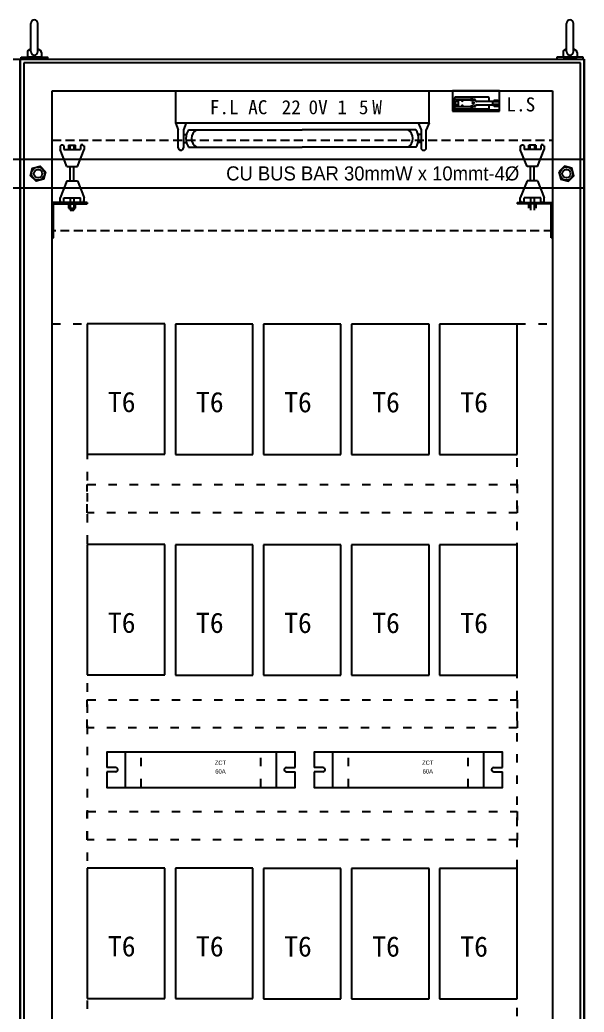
# Model space of a CAD drawing. Header units: millimetres. Extents: x 14879 to 38758, y -20740 to 1136.
# Drawn here: x 37316 to 38117, y -10063 to -8655 of the extents above; entities that cross this region are included whole.
import ezdxf
from ezdxf.enums import TextEntityAlignment as Align

# ---------------------------------------------------------------- set-up
doc = ezdxf.new("R2010")
doc.units = ezdxf.units.MM
doc.linetypes.add('ACAD_ISO03W100', pattern=[30, 12, -18])
doc.linetypes.add('DASHED', pattern=[19.05, 12.7, -6.35])
doc.layers.add('TEXT', color=3, linetype='Continuous')
doc.layers.add('图框文字', color=7, linetype='Continuous', lineweight=53)
doc.styles.get("Standard").update_dxf_attribs({"font": ''})
doc.styles.add('型式1', font='PMingLiU.ttf', dxfattribs={"width": 0.85, "height": 2})
doc.styles.add('汉字', font='')
doc.styles.get('Standard').set_extended_font_data('SimSun')
doc.styles.get('汉字').set_extended_font_data('SimSun')

msp = doc.modelspace()

# ---------------------------------------------------------------- linework, layer by layer
for p, q in [((37332.11, -8700.12), (37332.11, -8660.12)), ((37342.11, -8700.12), (37342.11, -8660.12)), ((38092.11, -8700.12), (38092.11, -8660.12)), ((38102.11, -8700.12), (38102.11, -8660.12)), ((37327.11, -8701.47), (37327.11, -8708.03)), ((37332.11, -8696.14), (37328.37, -8698.55)), ((37342.11, -8696.14), (37345.86, -8698.55)), ((37347.11, -8701.47), (37347.11, -8708.03)), ((38087.11, -8701.47), (38087.11, -8708.03)), ((38092.11, -8696.14), (38088.37, -8698.55)), ((38102.11, -8696.14), (38105.86, -8698.55)), ((38107.11, -8701.47), (38107.11, -8708.03)), ((36517.11, -8711.05), (37317.11, -8711.05)), ((36517.11, -8711.05), (37317.11, -8711.05)), ((37317.11, -8711.05), (37317.11, -10666.05)), ((37317.11, -10711.05), (37317.11, -8711.05)), ((37317.11, -8711.05), (37317.11, -10666.05)), ((37317.11, -8711.05), (38117.11, -8711.05)), ((37317.11, -10711.05), (37317.11, -8711.05)), ((37317.11, -8711.05), (38117.11, -8711.05)), ((37317.11, -8711.05), (37317.11, -10666.05)), ((38112.11, -8716.05), (37322.11, -8716.05)), ((37322.11, -8716.05), (37322.11, -10706.05)), ((37347.11, -8708.03), (37327.11, -8708.03)), ((37347.11, -8708.03), (37327.11, -8708.03)), ((37327.11, -8708.03), (37347.11, -8708.03)), ((37327.11, -8708.03), (37347.11, -8708.03)), ((38115.83, -8708.03), (38078.4, -8708.03)), ((38078.4, -8708.03), (38078.4, -8711.05)), ((38078.4, -8711.05), (38115.83, -8711.05)), ((38087.11, -8708.03), (38107.11, -8708.03)), ((38087.11, -8708.03), (38107.11, -8708.03)), ((38107.11, -8708.03), (38087.11, -8708.03)), ((38107.11, -8708.03), (38087.11, -8708.03)), ((38112.11, -10706.05), (38112.11, -8716.05)), ((38115.83, -8711.05), (38115.83, -8708.03)), ((38117.11, -8711.05), (38117.11, -10666.05)), ((38117.11, -10711.05), (38117.11, -8711.05)), ((38117.11, -8711.05), (38117.11, -10666.05)), ((37362.11, -8756.05), (38072.11, -8756.05)), ((37362.11, -10666.05), (37362.11, -8756.05)), ((37537.11, -8756.05), (37537.11, -8801.05)), ((37537.11, -8756.05), (37897.11, -8756.05)), ((37897.11, -8801.05), (37897.11, -8756.05)), ((37997.21, -8756.05), (37930.31, -8756.05)), ((37930.31, -8756.05), (37930.31, -8784.87)), ((37997.21, -8784.87), (37997.21, -8756.05)), ((38072.11, -8756.05), (38072.11, -10666.05)), ((37930.31, -8782.87), (37997.21, -8782.87)), ((37930.31, -8784.87), (37997.21, -8784.87)), ((37537.11, -8801.05), (37897.11, -8801.05)), ((37537.11, -8801.05), (37541.12, -8811.05)), ((37552.53, -8801.05), (37548.52, -8811.05)), ((37881.7, -8801.05), (37885.71, -8811.05)), ((37897.11, -8801.05), (37893.11, -8811.05)), ((37541.12, -8836.69), (37541.12, -8811.05)), ((37548.52, -8811.05), (37548.52, -8836.69)), ((37555.81, -8811.05), (37717.11, -8811.05)), ((37878.42, -8811.05), (37717.11, -8811.05)), ((37885.71, -8811.05), (37885.71, -8836.69)), ((37893.11, -8836.69), (37893.11, -8811.05)), ((37548.52, -8817.68), (37552.84, -8817.68)), ((37548.52, -8829.42), (37552.84, -8829.42)), ((37885.71, -8817.68), (37881.38, -8817.68)), ((37885.71, -8829.42), (37881.38, -8829.42)), ((37545.02, -8840.19), (37544.62, -8840.19)), ((37555.81, -8836.05), (37717.11, -8836.05)), ((37878.42, -8836.05), (37717.11, -8836.05)), ((37889.21, -8840.19), (37889.61, -8840.19)), ((37317.11, -8853.44), (36517.11, -8853.44)), ((37317.11, -8893.44), (37317.11, -8853.44)), ((37317.11, -8893.44), (37317.11, -8853.44)), ((38117.11, -8853.44), (37317.11, -8853.44)), ((37317.11, -8853.44), (37317.11, -8893.44)), ((38117.11, -8893.44), (38117.11, -8853.44)), ((36517.11, -8893.44), (37317.11, -8893.44)), ((37317.11, -8893.44), (38117.11, -8893.44)), ((37412.11, -9086.71), (37412.11, -9271.71)), ((37522.11, -9086.71), (37412.11, -9086.71)), ((37522.11, -9271.71), (37522.11, -9086.71)), ((37537.11, -9086.82), (37537.11, -9271.82)), ((37647.11, -9086.82), (37537.11, -9086.82)), ((37647.11, -9271.82), (37647.11, -9086.82)), ((37662.11, -9086.93), (37662.11, -9271.93)), ((37772.11, -9086.93), (37662.11, -9086.93)), ((37772.11, -9271.93), (37772.11, -9086.93)), ((37787.11, -9087.04), (37787.11, -9272.04)), ((37897.11, -9087.04), (37787.11, -9087.04)), ((37897.11, -9272.04), (37897.11, -9087.04)), ((37912.11, -9087.15), (37912.11, -9272.15)), ((38022.11, -9087.15), (37912.11, -9087.15)), ((38022.11, -9272.15), (38022.11, -9087.15)), ((37412.11, -9271.71), (37522.11, -9271.71)), ((37537.11, -9271.82), (37647.11, -9271.82)), ((37662.11, -9271.93), (37772.11, -9271.93)), ((37787.11, -9272.04), (37897.11, -9272.04)), ((37912.11, -9272.15), (38022.11, -9272.15)), ((37412.11, -9399.92), (37412.11, -9584.92)), ((37522.11, -9399.92), (37412.11, -9399.92)), ((37522.11, -9584.92), (37522.11, -9399.92)), ((37537.11, -9400.03), (37537.11, -9585.03)), ((37647.11, -9400.03), (37537.11, -9400.03)), ((37647.11, -9585.03), (37647.11, -9400.03)), ((37662.11, -9400.14), (37662.11, -9585.14)), ((37772.11, -9400.14), (37662.11, -9400.14)), ((37772.11, -9585.14), (37772.11, -9400.14)), ((37787.11, -9400.25), (37787.11, -9585.25)), ((37897.11, -9400.25), (37787.11, -9400.25)), ((37897.11, -9585.25), (37897.11, -9400.25)), ((37912.11, -9400.36), (37912.11, -9585.36)), ((38022.11, -9400.36), (37912.11, -9400.36)), ((38022.11, -9585.36), (38022.11, -9400.36)), ((37412.11, -9584.92), (37522.11, -9584.92)), ((37537.11, -9585.03), (37647.11, -9585.03)), ((37662.11, -9585.14), (37772.11, -9585.14)), ((37787.11, -9585.25), (37897.11, -9585.25)), ((37912.11, -9585.36), (38022.11, -9585.36)), ((37412.11, -9859.15), (37412.11, -10044.15)), ((37522.11, -9859.15), (37412.11, -9859.15)), ((37522.11, -10044.15), (37522.11, -9859.15)), ((37537.11, -9859.26), (37537.11, -10044.26)), ((37647.11, -9859.26), (37537.11, -9859.26)), ((37647.11, -10044.26), (37647.11, -9859.26)), ((37662.11, -9859.37), (37662.11, -10044.37)), ((37772.11, -9859.37), (37662.11, -9859.37)), ((37772.11, -10044.37), (37772.11, -9859.37)), ((37787.11, -9859.48), (37787.11, -10044.48)), ((37897.11, -9859.48), (37787.11, -9859.48)), ((37897.11, -10044.48), (37897.11, -9859.48)), ((37912.11, -9859.59), (37912.11, -10044.59)), ((38022.11, -9859.59), (37912.11, -9859.59)), ((38022.11, -10044.59), (38022.11, -9859.59)), ((37412.11, -10044.15), (37522.11, -10044.15)), ((37537.11, -10044.26), (37647.11, -10044.26)), ((37662.11, -10044.37), (37772.11, -10044.37)), ((37787.11, -10044.48), (37897.11, -10044.48)), ((37912.11, -10044.59), (38022.11, -10044.59))]:
    msp.add_line(p, q)
at = {"color": 7, "linetype": 'Continuous'}
for p, q in [((37933.23, -8780.64), (37933.23, -8766.29)), ((37933.35, -8780.67), (37933.35, -8766.27)), ((37962.33, -8768.17), (37933.35, -8768.17)), ((37934.39, -8774.97), (37934.39, -8771.97)), ((37980.9, -8764.87), (37934.75, -8764.87)), ((37980.87, -8764.74), (37934.78, -8764.74)), ((37938.82, -8770.97), (37935.39, -8770.97)), ((37938.82, -8768.42), (37943.32, -8768.42)), ((37938.82, -8770.97), (37938.82, -8768.42)), ((37938.82, -8775.27), (37938.82, -8771.67)), ((37943.03, -8768.37), (37943.03, -8768.17)), ((37945.63, -8768.37), (37943.03, -8768.37)), ((37943.32, -8769.47), (37943.32, -8768.37)), ((37945.32, -8769.47), (37945.32, -8768.37)), ((37945.32, -8768.42), (37955.51, -8768.42)), ((37945.63, -8768.37), (37945.63, -8768.17)), ((37950.57, -8768.37), (37950.57, -8768.17)), ((37953.17, -8768.37), (37950.57, -8768.37)), ((37953.17, -8768.37), (37953.17, -8768.17)), ((37957.24, -8767.57), (37957.24, -8765.47)), ((37957.79, -8769.47), (37959.82, -8769.47)), ((37958.35, -8767.57), (37958.35, -8765.47)), ((37962.83, -8770.27), (37962.83, -8768.67)), ((37995.67, -8770.92), (37964.26, -8770.92)), ((37982.3, -8770.92), (37982.3, -8766.27)), ((37982.42, -8770.92), (37982.42, -8766.29)), ((37987.32, -8775.47), (37987.32, -8771.47)), ((37996.82, -8771.47), (37987.32, -8771.47)), ((37995.82, -8771.02), (37988.32, -8771.02)), ((37988.32, -8771.47), (37988.32, -8771.02)), ((37995.67, -8769.92), (37988.47, -8769.92)), ((37988.47, -8770.92), (37988.47, -8769.92)), ((37994.57, -8769.42), (37989.57, -8769.42)), ((37989.57, -8769.92), (37989.57, -8769.42)), ((37994.57, -8769.92), (37994.57, -8769.42)), ((37995.67, -8771.02), (37995.67, -8769.92)), ((37995.82, -8771.47), (37995.82, -8771.02)), ((37996.82, -8775.47), (37996.82, -8771.47)), ((37962.33, -8778.77), (37933.35, -8778.77)), ((37980.9, -8782.07), (37934.75, -8782.07)), ((37980.87, -8782.19), (37934.78, -8782.19)), ((37938.82, -8775.97), (37935.39, -8775.97)), ((37938.82, -8778.52), (37938.82, -8775.97)), ((37943.32, -8778.52), (37938.82, -8778.52)), ((37943.03, -8778.77), (37943.03, -8778.57)), ((37945.63, -8778.57), (37943.03, -8778.57)), ((37943.32, -8777.47), (37943.32, -8778.57)), ((37945.32, -8777.47), (37945.32, -8778.57)), ((37955.51, -8778.52), (37945.32, -8778.52)), ((37945.63, -8778.77), (37945.63, -8778.57)), ((37953.17, -8778.57), (37950.57, -8778.57)), ((37950.57, -8778.77), (37950.57, -8778.57)), ((37953.17, -8778.77), (37953.17, -8778.57)), ((37957.24, -8781.47), (37957.24, -8779.37)), ((37959.82, -8777.47), (37957.79, -8777.47)), ((37958.35, -8781.47), (37958.35, -8779.37)), ((37962.83, -8778.27), (37962.83, -8776.67)), ((37995.67, -8776.02), (37964.26, -8776.02)), ((37982.3, -8780.67), (37982.3, -8776.02)), ((37982.42, -8780.64), (37982.42, -8776.02)), ((37996.82, -8775.47), (37987.32, -8775.47)), ((37988.32, -8775.92), (37988.32, -8775.47)), ((37995.82, -8775.92), (37988.32, -8775.92)), ((37988.47, -8777.02), (37988.47, -8776.02)), ((37995.67, -8777.02), (37988.47, -8777.02)), ((37994.5, -8777.92), (37989.63, -8777.92)), ((37995.67, -8777.02), (37995.67, -8775.92)), ((37995.82, -8775.92), (37995.82, -8775.47))]:
    msp.add_line(p, q, dxfattribs=at)
at = {"color": 3}
for p, q in [((37373.67, -8833.77), (37373.67, -8839.36)), ((37373.67, -8833.77), (37375.28, -8833.77)), ((37383.17, -8863.44), (37373.67, -8839.36)), ((37375.28, -8832.44), (37377.88, -8832.44)), ((37375.28, -8833.77), (37375.28, -8832.44)), ((37377.88, -8832.44), (37377.88, -8833.77)), ((37377.88, -8833.77), (37378.64, -8833.77)), ((37378.64, -8833.77), (37378.64, -8839.03)), ((37378.64, -8839.03), (37402.44, -8839.03)), ((37385.54, -8833.03), (37385.54, -8839.03)), ((37385.54, -8833.03), (37395.54, -8833.03)), ((37387.54, -8833.03), (37387.54, -8839.03)), ((37393.54, -8839.03), (37393.54, -8833.03)), ((37395.54, -8839.03), (37395.54, -8833.03)), ((37398.17, -8863.44), (37407.67, -8839.36)), ((37403.2, -8833.77), (37402.44, -8833.77)), ((37402.44, -8833.77), (37402.44, -8839.03)), ((37403.2, -8832.44), (37403.2, -8833.77)), ((37406.06, -8832.44), (37403.2, -8832.44)), ((37406.06, -8833.77), (37406.06, -8832.44)), ((37407.67, -8833.77), (37406.06, -8833.77)), ((37407.67, -8833.77), (37407.67, -8839.36)), ((37407.67, -8833.77), (37407.67, -8839.36)), ((38026.56, -8833.77), (38026.56, -8839.36)), ((38026.56, -8833.77), (38026.56, -8839.36)), ((38026.56, -8833.77), (38028.17, -8833.77)), ((38036.06, -8863.44), (38026.56, -8839.36)), ((38028.17, -8832.44), (38031.03, -8832.44)), ((38028.17, -8833.77), (38028.17, -8832.44)), ((38031.03, -8832.44), (38031.03, -8833.77)), ((38031.03, -8833.77), (38031.79, -8833.77)), ((38031.79, -8833.77), (38031.79, -8839.03)), ((38055.59, -8839.03), (38031.79, -8839.03)), ((38038.69, -8839.03), (38038.69, -8833.03)), ((38048.69, -8833.03), (38038.69, -8833.03)), ((38040.69, -8839.03), (38040.69, -8833.03)), ((38046.69, -8833.03), (38046.69, -8839.03)), ((38048.69, -8833.03), (38048.69, -8839.03)), ((38051.06, -8863.44), (38060.56, -8839.36)), ((38056.34, -8833.77), (38055.59, -8833.77)), ((38055.59, -8833.77), (38055.59, -8839.03)), ((38058.95, -8832.44), (38056.34, -8832.44)), ((38056.34, -8832.44), (38056.34, -8833.77)), ((38058.95, -8833.77), (38058.95, -8832.44)), ((38060.56, -8833.77), (38058.95, -8833.77)), ((38060.56, -8833.77), (38060.56, -8839.36)), ((37383.17, -8863.44), (37398.17, -8863.44)), ((37388.04, -8883.44), (37388.04, -8863.44)), ((37393.04, -8883.44), (37393.04, -8863.44)), ((38051.06, -8863.44), (38036.06, -8863.44)), ((38041.19, -8883.44), (38041.19, -8863.44)), ((38046.19, -8883.44), (38046.19, -8863.44)), ((37383.17, -8883.44), (37373.67, -8907.52)), ((37383.17, -8883.44), (37398.17, -8883.44)), ((37398.17, -8883.44), (37407.67, -8907.52)), ((38036.06, -8883.44), (38026.56, -8907.52)), ((38051.06, -8883.44), (38036.06, -8883.44)), ((38051.06, -8883.44), (38060.56, -8907.52)), ((37412.11, -8914.44), (37362.11, -8914.44)), ((37362.11, -8914.44), (37362.11, -8964.44)), ((37373.67, -8913.11), (37373.67, -8907.52)), ((37373.67, -8913.11), (37375.28, -8913.11)), ((37375.28, -8913.11), (37375.28, -8914.44)), ((37375.28, -8914.44), (37377.88, -8914.44)), ((37377.88, -8914.44), (37377.88, -8913.11)), ((37377.88, -8913.11), (37378.64, -8913.11)), ((37378.64, -8913.11), (37378.64, -8907.85)), ((37378.64, -8907.85), (37402.44, -8907.85)), ((37388.04, -8907.85), (37388.04, -8925.44)), ((37393.04, -8907.85), (37393.04, -8925.44)), ((37402.44, -8913.11), (37402.44, -8907.85)), ((37403.2, -8913.11), (37402.44, -8913.11)), ((37403.2, -8914.44), (37403.2, -8913.11)), ((37406.06, -8914.44), (37403.2, -8914.44)), ((37406.06, -8913.11), (37406.06, -8914.44)), ((37407.67, -8913.11), (37406.06, -8913.11)), ((37407.67, -8913.11), (37407.67, -8907.52)), ((37407.67, -8913.11), (37407.67, -8907.52)), ((37412.11, -8914.44), (37412.11, -8916.44)), ((38022.11, -8914.44), (38072.11, -8914.44)), ((38022.11, -8914.44), (38022.11, -8916.44)), ((38026.56, -8913.11), (38026.56, -8907.52)), ((38026.56, -8913.11), (38026.56, -8907.52)), ((38026.56, -8913.11), (38028.17, -8913.11)), ((38028.17, -8913.11), (38028.17, -8914.44)), ((38028.17, -8914.44), (38031.03, -8914.44)), ((38031.03, -8913.11), (38031.79, -8913.11)), ((38031.03, -8914.44), (38031.03, -8913.11)), ((38031.79, -8913.11), (38031.79, -8907.85)), ((38055.59, -8907.85), (38031.79, -8907.85)), ((38041.19, -8907.85), (38041.19, -8925.44)), ((38046.19, -8907.85), (38046.19, -8925.44)), ((38055.59, -8913.11), (38055.59, -8907.85)), ((38056.34, -8913.11), (38055.59, -8913.11)), ((38056.34, -8914.44), (38056.34, -8913.11)), ((38058.95, -8914.44), (38056.34, -8914.44)), ((38060.56, -8913.11), (38058.95, -8913.11)), ((38058.95, -8913.11), (38058.95, -8914.44)), ((38060.56, -8913.11), (38060.56, -8907.52)), ((38072.11, -8914.44), (38072.11, -8964.44)), ((37364.11, -8964.44), (37364.11, -8916.44)), ((37364.11, -8916.44), (37412.11, -8916.44)), ((37385.54, -8916.44), (37385.54, -8922.44)), ((37385.54, -8922.44), (37395.54, -8922.44)), ((37387.54, -8916.44), (37387.54, -8922.44)), ((37388.04, -8925.44), (37393.04, -8925.44)), ((37393.54, -8916.44), (37393.54, -8922.44)), ((37395.54, -8922.44), (37395.54, -8916.44)), ((38070.11, -8916.44), (38022.11, -8916.44)), ((38038.69, -8922.44), (38038.69, -8916.44)), ((38040.69, -8916.44), (38040.69, -8922.44)), ((38046.69, -8916.44), (38046.69, -8922.44)), ((38048.69, -8916.44), (38048.69, -8922.44)), ((38070.11, -8964.44), (38070.11, -8916.44)), ((37362.11, -8964.44), (37364.11, -8964.44)), ((38072.11, -8964.44), (38070.11, -8964.44))]:
    msp.add_line(p, q, dxfattribs=at)
at = {"color": 2, "ltscale": 0.2}
for p, q in [((37466.31, -9744.41), (37466.31, -9694.41)), ((37680.75, -9744.41), (37680.75, -9694.41)), ((37760.47, -9744.41), (37760.47, -9694.41)), ((37974.91, -9744.41), (37974.91, -9694.41)), ((37452.5, -9716.41), (37440.03, -9716.41)), ((37694.75, -9716.41), (37707.03, -9716.41)), ((37746.66, -9716.41), (37734.19, -9716.41)), ((37988.91, -9716.41), (38001.19, -9716.41)), ((37452.5, -9722.41), (37440.03, -9722.41)), ((37694.75, -9722.41), (37707.03, -9722.41)), ((37746.66, -9722.41), (37734.19, -9722.41)), ((37988.91, -9722.41), (38001.19, -9722.41))]:
    msp.add_line(p, q, dxfattribs=at)
at = {"color": 1, "linetype": 'ACAD_ISO03W100'}
for p, q in [((37488.53, -9744.41), (37488.53, -9694.41)), ((37658.53, -9744.41), (37658.53, -9694.41)), ((37782.69, -9744.41), (37782.69, -9694.41)), ((37952.69, -9744.41), (37952.69, -9694.41))]:
    msp.add_line(p, q, dxfattribs=at)
msp.add_lwpolyline([(37318.4, -8708.03), (37355.83, -8708.03), (37355.83, -8711.05), (37318.4, -8711.05)], close=True)
at = {"color": 1, "linetype": 'DASHED'}
msp.add_lwpolyline([(37362.41, -8826.05), (38072.41, -8826.05), (38072.41, -8954.42), (37362.41, -8954.42)], close=True, dxfattribs=at)
at = {"color": 4}
for points in [[(37352.87, -8870.59), (37350.03, -8881.22), (37339.4, -8884.07), (37331.62, -8876.29), (37334.47, -8865.66), (37345.1, -8862.81)], [(38081.35, -8870.59), (38084.2, -8881.22), (38094.83, -8884.07), (38102.6, -8876.29), (38099.76, -8865.66), (38089.13, -8862.81)]]:
    msp.add_lwpolyline(points, close=True, dxfattribs=at)
at = {"color": 1, "linetype": 'ACAD_ISO03W100'}
for points in [[(37362.11, -9086.71), (37412.11, -9086.71), (37412.11, -10579.35), (37362.11, -10579.35)], [(38022.12, -9086.71), (38072.11, -9086.71), (38072.11, -10579.35), (38022.12, -10579.35)], [(37412.11, -9354.69), (37412.11, -9314.69), (38022.12, -9314.69), (38022.12, -9354.69)], [(37412.11, -9659.96), (37412.11, -9619.96), (38022.12, -9619.96), (38022.12, -9659.96)], [(37412.11, -9818.81), (37412.11, -9778.81), (38022.12, -9778.81), (38022.12, -9818.81)]]:
    msp.add_lwpolyline(points, close=True, dxfattribs=at)
at = {"color": 2, "ltscale": 0.2}
for points in [[(37707.03, -9716.41), (37707.03, -9694.41), (37440.03, -9694.41), (37440.03, -9716.41)], [(38001.19, -9716.41), (38001.19, -9694.41), (37734.19, -9694.41), (37734.19, -9716.41)], [(37440.03, -9722.41), (37440.03, -9744.41), (37707.03, -9744.41), (37707.03, -9722.41)], [(37734.19, -9722.41), (37734.19, -9744.41), (38001.19, -9744.41), (38001.19, -9722.41)]]:
    msp.add_lwpolyline(points, dxfattribs=at)
at = {"color": 7, "linetype": 'Continuous'}
msp.add_circle((37959.82, -8773.47), 1.2, dxfattribs=at)
at = {"color": 4}
for centre, radius in [((37342.25, -8873.44), 9.28), ((37342.25, -8873.44), 6), ((38091.98, -8873.44), 9.28), ((38091.98, -8873.44), 6)]:
    msp.add_circle(centre, radius, dxfattribs=at)
for centre, radius, start, end in [((37337.11, -8660.12), 5, 0, 180), ((38097.11, -8660.12), 5, 0, 180), ((37331.11, -8701.47), 4, 133.28833, 180), ((37331.11, -8701.47), 4, 133.28833, 180), ((37337.11, -8700.12), 5, 180, 0), ((37343.11, -8701.47), 4, 0, 46.71167), ((38091.11, -8701.47), 4, 133.28833, 180), ((38097.11, -8700.12), 5, 180, 0), ((38103.11, -8701.47), 4, 0, 46.71167), ((38103.11, -8701.47), 4, 0, 46.71167), ((37574.84, -8823.55), 22.77, 146.69978, 213.30022), ((37574.84, -8823.55), 14.77, 122.17256, 237.82744), ((37859.39, -8823.55), 14.77, 302.17256, 57.82744), ((37859.39, -8823.55), 22.77, 326.69978, 33.30022), ((37544.62, -8836.69), 3.5, 180, 270), ((37545.02, -8836.69), 3.5, 270, 0), ((37889.21, -8836.69), 3.5, 180, 270), ((37889.61, -8836.69), 3.5, 270, 0)]:
    msp.add_arc(centre, radius, start, end)
at = {"color": 7, "linetype": 'Continuous'}
for centre, radius, start, end in [((37934.78, -8766.29), 1.55, 89.99998, 179.99996), ((37934.75, -8766.27), 1.4, 89.99998, 179.99996), ((37935.39, -8771.97), 1, 89.99998, 179.99996), ((37944.32, -8769.47), 1, 180.00004, 359.99998), ((37957.79, -8766.47), 3, 220.54153, 270.00002), ((37959.82, -8775.47), 6, 53.77136, 89.99998), ((37962.33, -8768.67), 0.5, 0, 89.99998), ((37964.26, -8769.42), 1.5, 233.77144, 270.00007), ((37980.87, -8766.29), 1.55, 0, 89.99998), ((37980.9, -8766.27), 1.4, 0, 89.99998), ((37987.05, -8769.42), 1.5, 270.00002, 340.52878), ((37934.78, -8780.64), 1.55, 179.99996, 270), ((37934.75, -8780.67), 1.4, 179.99996, 270), ((37935.39, -8774.97), 1, 179.99996, 270), ((37944.32, -8777.47), 1, 0, 179.99996), ((37957.79, -8780.47), 3, 89.99998, 139.45847), ((37959.82, -8771.47), 6, 270.00002, 306.22844), ((37962.33, -8778.27), 0.5, 270.00002, 0), ((37964.26, -8777.52), 1.5, 89.99993, 126.2284), ((37980.87, -8780.64), 1.55, 270.00002, 0), ((37980.9, -8780.67), 1.4, 270.00002, 0), ((37987.05, -8777.52), 1.5, 19.47122, 89.99998), ((37990.07, -8777.02), 1, 180.00004, 244.15928), ((37994.07, -8777.02), 1, 295.84075, 359.99998)]:
    msp.add_arc(centre, radius, start, end, dxfattribs=at)
at = {"color": 2, "ltscale": 0.2}
for centre, start, end in [((37452.4, -9719.41), 268.11935, 91.88065), ((37694.65, -9719.41), 88.11935, 271.88065), ((37746.56, -9719.41), 268.11935, 91.88065), ((37988.82, -9719.41), 88.11935, 271.88065)]:
    msp.add_arc(centre, 3, start, end, dxfattribs=at)

# ---------------------------------------------------------------- texts
for s, p in [('F.L AC', (37586.05, -8789.1)), ('22', (37687.95, -8789.1)), ('0V 1', (37726.05, -8789.1)), ('5', (37797.48, -8789.1)), ('W', (37816.52, -8789.1)), ('L.S', (38006.91, -8785.15))]:
    msp.add_text(s, height=20).set_placement(p)
at = {"insert": (37817.11, -8873.44), "char_height": 20, "width": 909.4043, "attachment_point": 5}
msp.add_mtext('{\\fPMingLiU|b0|i0|c136|p18;\\C5;CU BUS BAR \\fPMingLiU|b0|i0|c134|p18;3\\fPMingLiU|b0|i0|c136|p18;0mmW x \\fPMingLiU|b0|i0|c134|p18;10\\fPMingLiU|b0|i0|c136|p18;mmt-\\fPMingLiU|b0|i0|c134|p18;4\\fPMingLiU|b0|i0|c136|p18;%%C}', dxfattribs=at)
at = {"layer": 'TEXT', "style": '型式1'}
for s, p in [('ZCT', (37601.1, -9709.36)), ('ZCT', (37895.26, -9709.36)), ('60A', (37601.1, -9721.8)), ('60A', (37895.26, -9721.8))]:
    msp.add_text(s, height=6, dxfattribs=at).set_placement(p, align=Align.MIDDLE_CENTER)
at = {"layer": '图框文字', "style": '汉字'}
for p in [(37441.48, -9211.9), (37566.48, -9212.01), (37691.48, -9212.12), (37816.48, -9212.23), (37941.48, -9212.35), (37441.48, -9525.11), (37566.48, -9525.22), (37691.48, -9525.33), (37816.48, -9525.44), (37941.48, -9525.55), (37441.48, -9984.34), (37566.48, -9984.45), (37691.48, -9984.56), (37816.48, -9984.67), (37941.48, -9984.78)]:
    msp.add_text('T6', height=28.8, dxfattribs=at).set_placement(p)

doc.saveas('drawing.dxf')
